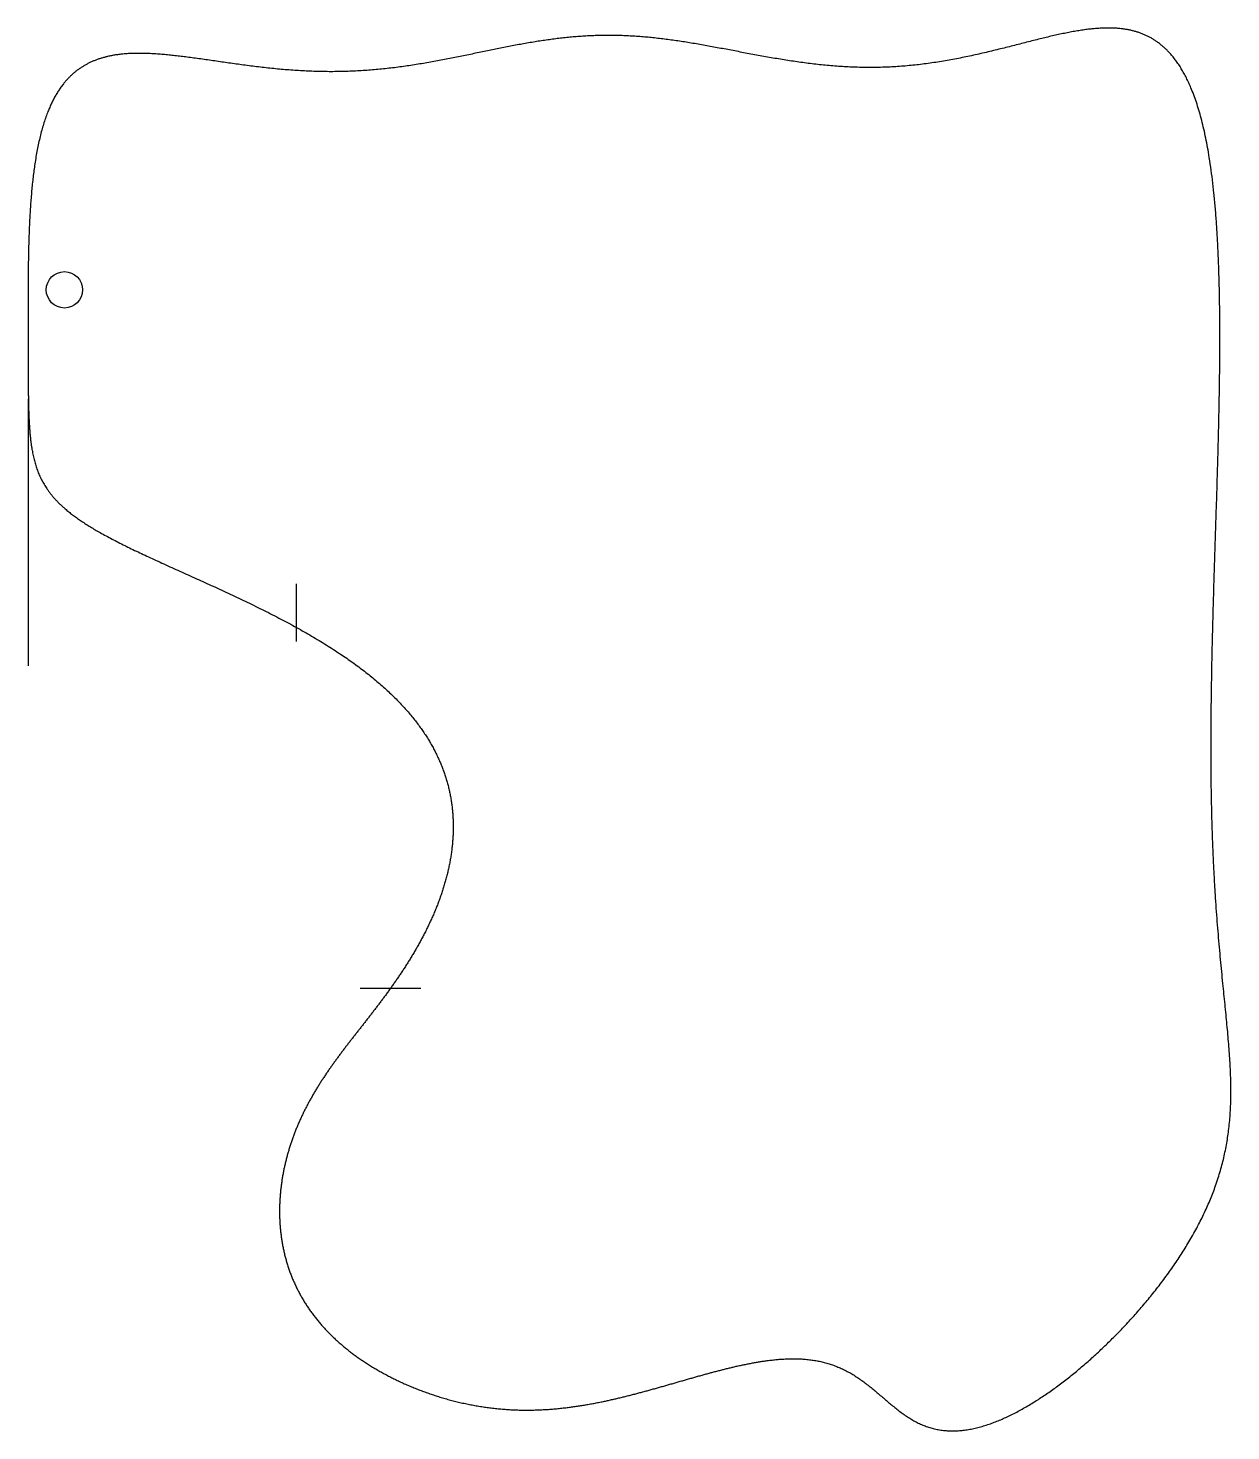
# Model space of a CAD drawing. Header units: millimetres. Extents: x 0 to 99, y -63 to 53.
import ezdxf

# ---------------------------------------------------------------- set-up
doc = ezdxf.new("R2010")
doc.units = ezdxf.units.MM
doc.layers.get('0').update_dxf_attribs({"linetype": 'CONTINUOUS'})

msp = doc.modelspace()

# ---------------------------------------------------------------- linework, layer by layer
for p, q in [((0, 22), (0, 0)), ((22.1, 6.75), (22.1, 2)), ((27.4, -26.6), (32.4, -26.6))]:
    msp.add_line(p, q)
msp.add_circle((3, 31), 1.5)
msp.add_open_spline([(0, 29.25), (0, 30.26), (0, 32.31), (0.03, 35.46), (0.21, 39.56), (0.87, 44.03), (2.16, 47.47), (4.21, 49.66), (7.06, 50.62), (10.65, 50.58), (14.79, 49.97), (19.29, 49.27), (23.93, 48.87), (28.54, 49.02), (33.03, 49.67), (37.38, 50.61), (41.62, 51.51), (45.81, 52.05), (50.01, 52.05), (54.29, 51.49), (58.66, 50.62), (63.16, 49.75), (67.75, 49.23), (72.38, 49.3), (76.98, 50.03), (81.41, 51.16), (85.52, 52.28), (89.18, 52.85), (92.26, 52.38), (94.67, 50.49), (96.43, 47.06), (97.56, 42.15), (98.16, 35.98), (98.35, 28.87), (98.26, 21.19), (98.02, 13.32), (97.75, 5.59), (97.57, -1.74), (97.52, -8.51), (97.65, -14.64), (97.96, -20.11), (98.39, -24.96), (98.86, -29.27), (99.22, -33.19), (99.28, -36.9), (98.79, -40.57), (97.55, -44.37), (95.43, -48.35), (92.42, -52.45), (88.72, -56.4), (84.69, -59.8), (80.72, -62.23), (77.17, -63.38), (74.26, -63.14), (71.95, -61.74), (69.92, -59.79), (67.73, -58.04), (65.02, -57.06), (61.69, -57.05), (57.83, -57.83), (53.69, -59.05), (49.52, -60.28), (45.5, -61.16), (41.68, -61.53), (38.05, -61.34), (34.56, -60.62), (31.2, -59.43), (28.03, -57.78), (25.22, -55.68), (22.96, -53.12), (21.41, -50.12), (20.65, -46.81), (20.65, -43.38), (21.32, -40.04), (22.53, -36.96), (24.14, -34.18), (26.03, -31.6), (28.08, -29.05), (30.17, -26.33), (32.14, -23.32), (33.79, -20.04), (34.9, -16.55), (35.28, -12.98), (34.77, -9.46), (33.29, -6.09), (30.83, -2.95), (27.48, -0.06), (23.4, 2.57), (18.83, 4.94), (14.13, 7.08), (9.7, 9.04), (5.89, 10.88), (3, 12.72), (1.15, 14.74), (0.26, 17.17), (0, 20.3), (0.01, 23.49), (0, 26.27), (0, 28.24), (0, 29.25)], degree=5)

doc.saveas('drawing.dxf')
